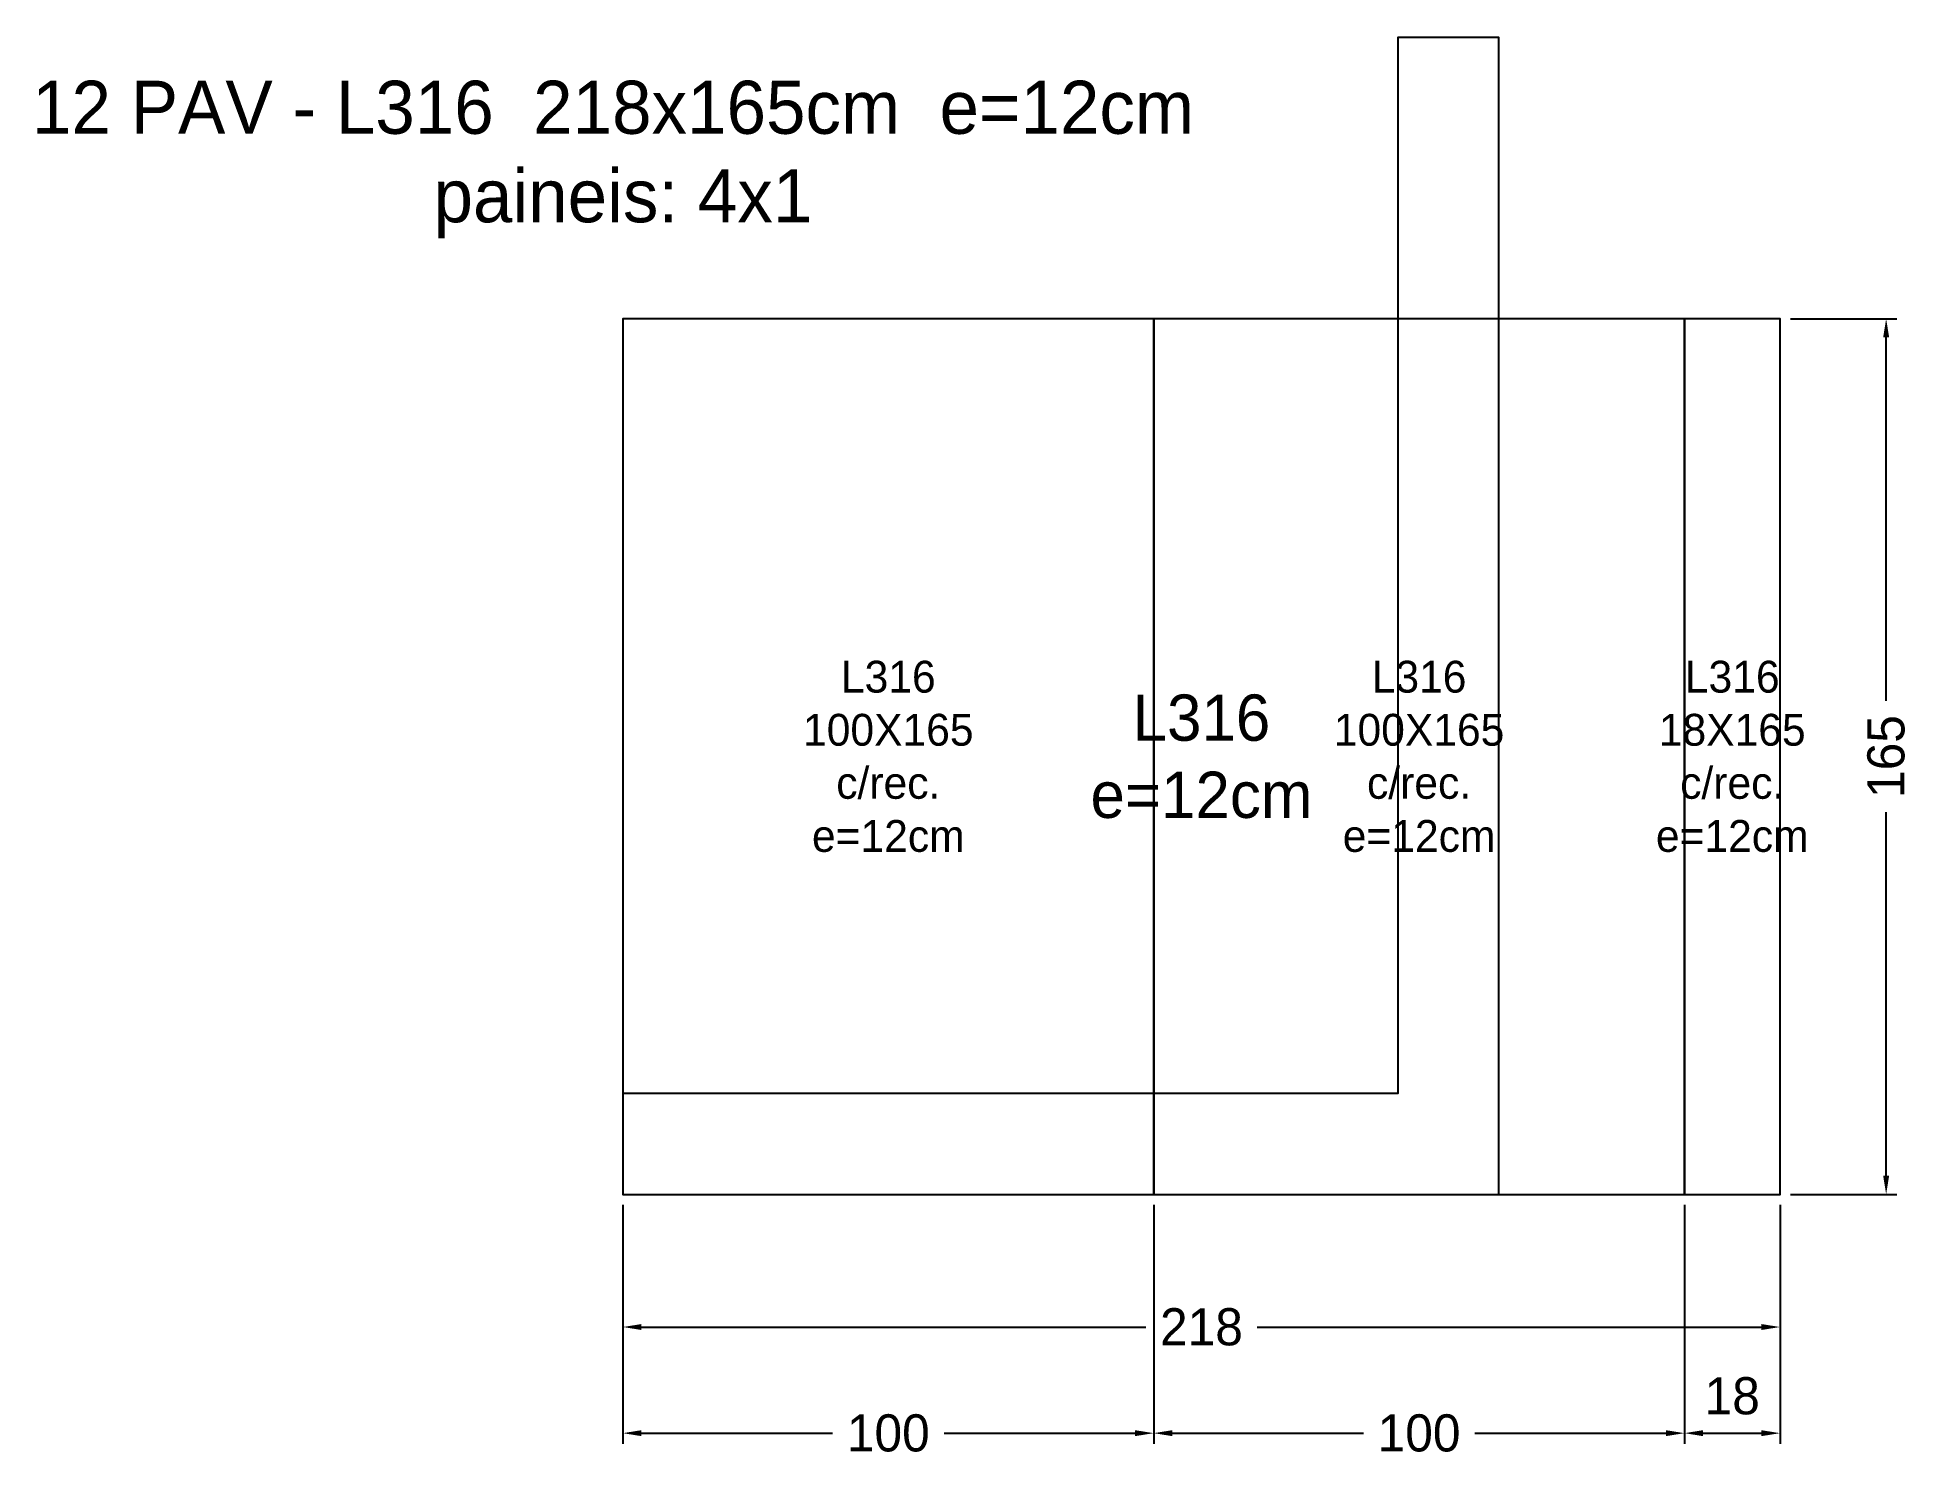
# Model space of a CAD drawing. Header units: metres. Extents: x -110 to 243, y -50 to 218.
import ezdxf

# ---------------------------------------------------------------- set-up
doc = ezdxf.new("R2010")
doc.units = ezdxf.units.M
for name, color, linetype in [('AUX00', 2, 'Continuous'), ('Contorno', 7, 'Continuous'), ('COTA', 3, 'Continuous'), ('NOMENCLATURA', 2, 'Continuous'), ('Paineis', 3, 'Continuous'), ('Texto Secao', 2, 'Continuous')]:
    doc.layers.add(name, color=color, linetype=linetype)
doc.dimstyles.new('COTA_LJ', dxfattribs={"dimtxt": 7, "dimasz": 3.5, "dimexe": 2, "dimexo": 2, "dimgap": 1.5, "dimtad": 1, "dimdec": 1, "dimcen": 2.5, "dimclrd": 3, "dimclre": 3, "dimclrt": 3, "dimazin": 3, "dimtfac": 1, "dimtmove": 0, "dimatfit": 3})

# ---------------------------------------------------------------- blocks, each defined once
blk = doc.blocks.new('_CLOSEDFILLED')
at = {"color": 0, "linetype": 'BYBLOCK'}
blk.add_solid([(-1, 0.16), (0, 0), (-1, -0.16)], dxfattribs=at)
blk = doc.blocks.new('*D1')
at = {"color": 3}
for p, q in [((0, -2), (0, -27)), ((218, -2), (218, -27)), ((3.5, -25), (98.5, -25)), ((119.5, -25), (214.5, -25))]:
    blk.add_line(p, q, dxfattribs=at)
at = {"layer": 'Defpoints'}
for p in [(0, 0), (218, 0), (0, -25)]:
    blk.add_point(p, dxfattribs=at)
at = {"layer": 'COTA', "color": 3, "xscale": 3.5, "yscale": 3.5, "rotation": 180}
blk.add_blockref('_CLOSEDFILLED', (0, -25), dxfattribs=at)
at = {"layer": 'COTA', "color": 3, "xscale": 3.5, "yscale": 3.5}
blk.add_blockref('_CLOSEDFILLED', (218, -25), dxfattribs=at)
at = {"layer": 'COTA', "color": 3, "insert": (109, -25), "char_height": 7, "attachment_point": 5}
blk.add_mtext('218', dxfattribs=at)
blk = doc.blocks.new('*D2')
at = {"color": 3}
for p, q in [((220, 165), (240, 165)), ((238, 93), (238, 161.5)), ((238, 3.5), (238, 72)), ((220, 0), (240, 0))]:
    blk.add_line(p, q, dxfattribs=at)
at = {"layer": 'Defpoints'}
for p in [(218, 165), (218, 0), (238, 0)]:
    blk.add_point(p, dxfattribs=at)
at = {"layer": 'COTA', "color": 3, "xscale": 3.5, "yscale": 3.5}
for p, rotation in [((238, 165), 90), ((238, 0), 270)]:
    blk.add_blockref('_CLOSEDFILLED', p, dxfattribs=dict(at, rotation=rotation))
at = {"layer": 'COTA', "color": 3, "insert": (238, 82.5), "char_height": 7, "attachment_point": 5, "rotation": 90}
blk.add_mtext('165', dxfattribs=at)
blk = doc.blocks.new('*D3')
at = {"color": 3}
for p, q in [((0, -2), (0, -47)), ((100, -2), (100, -47)), ((3.5, -45), (39.5, -45)), ((60.5, -45), (96.5, -45))]:
    blk.add_line(p, q, dxfattribs=at)
at = {"layer": 'Defpoints'}
for p in [(0, 0), (100, 0), (0, -45)]:
    blk.add_point(p, dxfattribs=at)
at = {"layer": 'COTA', "color": 3, "xscale": 3.5, "yscale": 3.5, "rotation": 180}
blk.add_blockref('_CLOSEDFILLED', (0, -45), dxfattribs=at)
at = {"layer": 'COTA', "color": 3, "xscale": 3.5, "yscale": 3.5}
blk.add_blockref('_CLOSEDFILLED', (100, -45), dxfattribs=at)
at = {"layer": 'COTA', "color": 3, "insert": (50, -45), "char_height": 7, "attachment_point": 5}
blk.add_mtext('100', dxfattribs=at)
blk = doc.blocks.new('*D4')
at = {"color": 3}
for p, q in [((100, -2), (100, -47)), ((200, -2), (200, -47)), ((103.5, -45), (139.5, -45)), ((160.5, -45), (196.5, -45))]:
    blk.add_line(p, q, dxfattribs=at)
at = {"layer": 'Defpoints'}
for p in [(100, 0), (200, 0), (100, -45)]:
    blk.add_point(p, dxfattribs=at)
at = {"layer": 'COTA', "color": 3, "xscale": 3.5, "yscale": 3.5, "rotation": 180}
blk.add_blockref('_CLOSEDFILLED', (100, -45), dxfattribs=at)
at = {"layer": 'COTA', "color": 3, "xscale": 3.5, "yscale": 3.5}
blk.add_blockref('_CLOSEDFILLED', (200, -45), dxfattribs=at)
at = {"layer": 'COTA', "color": 3, "insert": (150, -45), "char_height": 7, "attachment_point": 5}
blk.add_mtext('100', dxfattribs=at)
blk = doc.blocks.new('*D5')
at = {"color": 3}
for p, q in [((200, -2), (200, -47)), ((218, -2), (218, -47)), ((203.5, -45), (214.5, -45))]:
    blk.add_line(p, q, dxfattribs=at)
at = {"layer": 'Defpoints'}
for p in [(200, 0), (218, 0), (200, -45)]:
    blk.add_point(p, dxfattribs=at)
at = {"layer": 'COTA', "color": 3, "xscale": 3.5, "yscale": 3.5, "rotation": 180}
blk.add_blockref('_CLOSEDFILLED', (200, -45), dxfattribs=at)
at = {"layer": 'COTA', "color": 3, "xscale": 3.5, "yscale": 3.5}
blk.add_blockref('_CLOSEDFILLED', (218, -45), dxfattribs=at)
at = {"layer": 'COTA', "color": 3, "insert": (209, -38), "char_height": 7, "attachment_point": 5}
blk.add_mtext('18', dxfattribs=at)

msp = doc.modelspace()

# ---------------------------------------------------------------- linework, layer by layer
at = {"layer": 'Contorno'}
msp.add_lwpolyline([(165, 0), (165, 218), (146, 218), (146, 19), (0, 19), (0, 0), (165, 0)], close=True, dxfattribs=at)
at = {"layer": 'Paineis'}
for points in [[(0, 0), (100, 0), (100, 165), (0, 165)], [(100, 0), (200, 0), (200, 165), (100, 165)], [(200, 0), (218, 0), (218, 165), (200, 165)]]:
    msp.add_lwpolyline(points, close=True, dxfattribs=at)

# ---------------------------------------------------------------- texts
at = {"layer": 'AUX00', "char_height": 6, "attachment_point": 5}
for s, insert, width in [('\\pxqc;L316^J100X165^Jc/rec.^Je=12cm', (50, 82.5), 100), ('\\pxqc;L316^J100X165^Jc/rec.^Je=12cm', (150, 82.5), 100), ('\\pxqc;L316^J18X165^Jc/rec.^Je=12cm', (209, 82.5), 18)]:
    msp.add_mtext(s, dxfattribs=dict(at, insert=insert, width=width))
at = {"layer": 'NOMENCLATURA', "insert": (0, 195), "char_height": 10, "width": 238, "attachment_point": 5}
msp.add_mtext('12 PAV - L316  218x165cm  e=12cm  paineis: 4x1', dxfattribs=at)
at = {"layer": 'Texto Secao', "insert": (109, 82.5), "char_height": 8.72, "width": 218, "attachment_point": 5}
msp.add_mtext('L316\\Pe=12cm', dxfattribs=at)

# ---------------------------------------------------------------- dimensions: what is measured, and where the dimension line sits
at = {"layer": 'COTA'}
dim = msp.add_linear_dim(base=(238, 0), p1=(218, 0), p2=(218, 165), angle=90, dimstyle='COTA_LJ', dxfattribs=at)
dim.commit()
dim.dimension.update_dxf_attribs({"geometry": '*D2', "text_midpoint": (238, 82.5)})
for base, p1, p2, picture, middle in [((0, -25), (0, 0), (218, 0), '*D1', (109, -25)), ((0, -45), (0, 0), (100, 0), '*D3', (50, -45)), ((100, -45), (100, 0), (200, 0), '*D4', (150, -45)), ((200, -45), (200, 0), (218, 0), '*D5', (209, -38))]:
    dim = msp.add_linear_dim(base=base, p1=p1, p2=p2, dimstyle='COTA_LJ', dxfattribs=at)
    dim.commit()
    dim.dimension.update_dxf_attribs({"geometry": picture, "text_midpoint": middle})

doc.saveas('drawing.dxf')
